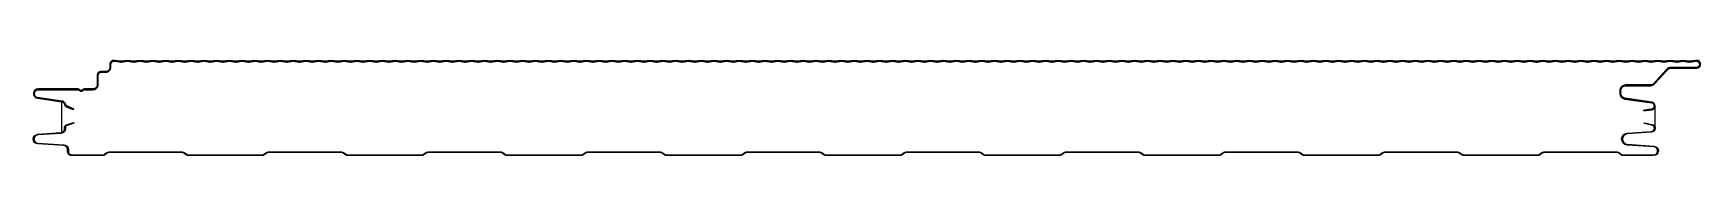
# Model space of a CAD drawing. Header units: millimetres. Extents: x 0 to 1046, y 0 to 60.
import ezdxf

# ---------------------------------------------------------------- set-up
doc = ezdxf.new("R2010")
doc.units = ezdxf.units.MM
doc.layers.add('Aluminium', color=4, linetype='Continuous')
doc.layers.add('Insulation', color=2, linetype='Continuous')

msp = doc.modelspace()

# ---------------------------------------------------------------- linework, layer by layer
at = {"layer": 'Aluminium'}
msp.add_lwpolyline([(51, 60), (50.5, 60, 0.414214), (48, 57.5), (48, 55.5, -0.414214), (45.5, 53), (42.5, 53, 0.414214), (40, 50.5), (40, 44.5, -0.414351), (37.5, 42), (32, 42, 0.215129), (30.9, 41.5), (30.7, 41.4, -0.436654), (29.3, 41.3), (29, 41.6, 0.181492), (28.1, 42), (3, 42, 0.932515), (2.6, 36.1), (17.8, 33.9, -0.292577), (19.5, 32.5, 0.222762), (21.2, 30.6), (25, 29), (25.2, 29.4), (21.4, 31.1, -0.222762), (20, 32.6, 0.292577), (17.9, 34.4), (2.7, 36.5, -0.932515), (3, 41.5), (28.1, 41.5, -0.176762), (28.7, 41.2), (28.9, 41, 0.436654), (31.1, 41), (31.3, 41.2, -0.215129), (32, 41.5), (37.5, 41.5, 0.414351), (40.5, 44.5), (40.5, 50.5, -0.414214), (42.5, 52.5), (45.5, 52.5, 0.414214), (48.5, 55.5), (48.5, 57.5, -0.414214), (50.5, 59.5), (51, 59.5, -0.03872), (51.1, 59.5), (54.8, 58.9, 0.077556), (55.2, 58.9), (58.9, 59.5, -0.077556), (59.1, 59.5), (62.8, 58.9, 0.077556), (63.2, 58.9), (66.9, 59.5, -0.077556), (67.1, 59.5), (70.8, 58.9, 0.077556), (71.2, 58.9), (74.9, 59.5, -0.077556), (75.1, 59.5), (78.8, 58.9, 0.077556), (79.2, 58.9), (82.9, 59.5, -0.077556), (83.1, 59.5), (86.8, 58.9, 0.077556), (87.2, 58.9), (90.9, 59.5, -0.077556), (91.1, 59.5), (94.8, 58.9, 0.077556), (95.2, 58.9), (98.9, 59.5, -0.077556), (99.1, 59.5), (102.8, 58.9, 0.077556), (103.2, 58.9), (106.9, 59.5, -0.077556), (107.1, 59.5), (110.8, 58.9, 0.077556), (111.2, 58.9), (114.9, 59.5, -0.077556), (115.1, 59.5), (118.8, 58.9, 0.077556), (119.2, 58.9), (122.9, 59.5, -0.077556), (123.1, 59.5), (126.8, 58.9, 0.077556), (127.2, 58.9), (130.9, 59.5, -0.077556), (131.1, 59.5), (134.8, 58.9, 0.077556), (135.2, 58.9), (138.9, 59.5, -0.077556), (139.1, 59.5), (142.8, 58.9, 0.077556), (143.2, 58.9), (146.9, 59.5, -0.077556), (147.1, 59.5), (150.8, 58.9, 0.077556), (151.2, 58.9), (154.9, 59.5, -0.077556), (155.1, 59.5), (158.8, 58.9, 0.077556), (159.2, 58.9), (162.9, 59.5, -0.077556), (163.1, 59.5), (166.8, 58.9, 0.077556), (167.2, 58.9), (170.9, 59.5, -0.077556), (171.1, 59.5), (174.8, 58.9, 0.077556), (175.2, 58.9), (178.9, 59.5, -0.077556), (179.1, 59.5), (182.8, 58.9, 0.077556), (183.2, 58.9), (186.9, 59.5, -0.077556), (187.1, 59.5), (190.8, 58.9, 0.077556), (191.2, 58.9), (194.9, 59.5, -0.077556), (195.1, 59.5), (198.8, 58.9, 0.077556), (199.2, 58.9), (202.9, 59.5, -0.077556), (203.1, 59.5), (206.8, 58.9, 0.077556), (207.2, 58.9), (210.9, 59.5, -0.077556), (211.1, 59.5), (214.8, 58.9, 0.077556), (215.2, 58.9), (218.9, 59.5, -0.077556), (219.1, 59.5), (222.8, 58.9, 0.077556), (223.2, 58.9), (226.9, 59.5, -0.077556), (227.1, 59.5), (230.8, 58.9, 0.077556), (231.2, 58.9), (234.9, 59.5, -0.077556), (235.1, 59.5), (238.8, 58.9, 0.077556), (239.2, 58.9), (242.9, 59.5, -0.077556), (243.1, 59.5), (246.8, 58.9, 0.077556), (247.2, 58.9), (250.9, 59.5, -0.077556), (251.1, 59.5), (254.8, 58.9, 0.077556), (255.2, 58.9), (258.9, 59.5, -0.077556), (259.1, 59.5), (262.8, 58.9, 0.077556), (263.2, 58.9), (266.9, 59.5, -0.077556), (267.1, 59.5), (270.8, 58.9, 0.077556), (271.2, 58.9), (274.9, 59.5, -0.077556), (275.1, 59.5), (278.8, 58.9, 0.077556), (279.2, 58.9), (282.9, 59.5, -0.077556), (283.1, 59.5), (286.8, 58.9, 0.077556), (287.2, 58.9), (290.9, 59.5, -0.077556), (291.1, 59.5), (294.8, 58.9, 0.077556), (295.2, 58.9), (298.9, 59.5, -0.077556), (299.1, 59.5), (302.8, 58.9, 0.077556), (303.2, 58.9), (306.9, 59.5, -0.077556), (307.1, 59.5), (310.8, 58.9, 0.077556), (311.2, 58.9), (314.9, 59.5, -0.077556), (315.1, 59.5), (318.8, 58.9, 0.077556), (319.2, 58.9), (322.9, 59.5, -0.077556), (323.1, 59.5), (326.8, 58.9, 0.077556), (327.2, 58.9), (330.9, 59.5, -0.077556), (331.1, 59.5), (334.8, 58.9, 0.077556), (335.2, 58.9), (338.9, 59.5, -0.077556), (339.1, 59.5), (342.8, 58.9, 0.077556), (343.2, 58.9), (346.9, 59.5, -0.077556), (347.1, 59.5), (350.8, 58.9, 0.077556), (351.2, 58.9), (354.9, 59.5, -0.077556), (355.1, 59.5), (358.8, 58.9, 0.077556), (359.2, 58.9), (362.9, 59.5, -0.077556), (363.1, 59.5), (366.8, 58.9, 0.077556), (367.2, 58.9), (370.9, 59.5, -0.077556), (371.1, 59.5), (374.8, 58.9, 0.077556), (375.2, 58.9), (378.9, 59.5, -0.077556), (379.1, 59.5), (382.8, 58.9, 0.077556), (383.2, 58.9), (386.9, 59.5, -0.077556), (387.1, 59.5), (390.8, 58.9, 0.077556), (391.2, 58.9), (394.9, 59.5, -0.077556), (395.1, 59.5), (398.8, 58.9, 0.077556), (399.2, 58.9), (402.9, 59.5, -0.077556), (403.1, 59.5), (406.8, 58.9, 0.077556), (407.2, 58.9), (410.9, 59.5, -0.077556), (411.1, 59.5), (414.8, 58.9, 0.077556), (415.2, 58.9), (418.9, 59.5, -0.077556), (419.1, 59.5), (422.8, 58.9, 0.077556), (423.2, 58.9), (426.9, 59.5, -0.077556), (427.1, 59.5), (430.8, 58.9, 0.077556), (431.2, 58.9), (434.9, 59.5, -0.077556), (435.1, 59.5), (438.8, 58.9, 0.077556), (439.2, 58.9), (442.9, 59.5, -0.077556), (443.1, 59.5), (446.8, 58.9, 0.077556), (447.2, 58.9), (450.9, 59.5, -0.077556), (451.1, 59.5), (454.8, 58.9, 0.077556), (455.2, 58.9), (458.9, 59.5, -0.077556), (459.1, 59.5), (462.8, 58.9, 0.077556), (463.2, 58.9), (466.9, 59.5, -0.077556), (467.1, 59.5), (470.8, 58.9, 0.077556), (471.2, 58.9), (474.9, 59.5, -0.077556), (475.1, 59.5), (478.8, 58.9, 0.077556), (479.2, 58.9), (482.9, 59.5, -0.077556), (483.1, 59.5), (486.8, 58.9, 0.077556), (487.2, 58.9), (490.9, 59.5, -0.077556), (491.1, 59.5), (494.8, 58.9, 0.077556), (495.2, 58.9), (498.9, 59.5, -0.077556), (499.1, 59.5), (502.8, 58.9, 0.077556), (503.2, 58.9), (506.9, 59.5, -0.077556), (507.1, 59.5), (510.8, 58.9, 0.077556), (511.2, 58.9), (514.9, 59.5, -0.077556), (515.1, 59.5), (518.8, 58.9, 0.077556), (519.2, 58.9), (522.9, 59.5, -0.077556), (523.1, 59.5), (526.8, 58.9, 0.077556), (527.2, 58.9), (530.9, 59.5, -0.077556), (531.1, 59.5), (534.8, 58.9, 0.077556), (535.2, 58.9), (538.9, 59.5, -0.077556), (539.1, 59.5), (542.8, 58.9, 0.077556), (543.2, 58.9), (546.9, 59.5, -0.077556), (547.1, 59.5), (550.8, 58.9, 0.077556), (551.2, 58.9), (554.9, 59.5, -0.077556), (555.1, 59.5), (558.8, 58.9, 0.077556), (559.2, 58.9), (562.9, 59.5, -0.077556), (563.1, 59.5), (566.8, 58.9, 0.077556), (567.2, 58.9), (570.9, 59.5, -0.077556), (571.1, 59.5), (574.8, 58.9, 0.077556), (575.2, 58.9), (578.9, 59.5, -0.077556), (579.1, 59.5), (582.8, 58.9, 0.077556), (583.2, 58.9), (586.9, 59.5, -0.077556), (587.1, 59.5), (590.8, 58.9, 0.077556), (591.2, 58.9), (594.9, 59.5, -0.077556), (595.1, 59.5), (598.8, 58.9, 0.077556), (599.2, 58.9), (602.9, 59.5, -0.077556), (603.1, 59.5), (606.8, 58.9, 0.077556), (607.2, 58.9), (610.9, 59.5, -0.077556), (611.1, 59.5), (614.8, 58.9, 0.077556), (615.2, 58.9), (618.9, 59.5, -0.077556), (619.1, 59.5), (622.8, 58.9, 0.077556), (623.2, 58.9), (626.9, 59.5, -0.077556), (627.1, 59.5), (630.8, 58.9, 0.077556), (631.2, 58.9), (634.9, 59.5, -0.077556), (635.1, 59.5), (638.8, 58.9, 0.077556), (639.2, 58.9), (642.9, 59.5, -0.077556), (643.1, 59.5), (646.8, 58.9, 0.077556), (647.2, 58.9), (650.9, 59.5, -0.077556), (651.1, 59.5), (654.8, 58.9, 0.077556), (655.2, 58.9), (658.9, 59.5, -0.077556), (659.1, 59.5), (662.8, 58.9, 0.077556), (663.2, 58.9), (666.9, 59.5, -0.077556), (667.1, 59.5), (670.8, 58.9, 0.077556), (671.2, 58.9), (674.9, 59.5, -0.077556), (675.1, 59.5), (678.8, 58.9, 0.077556), (679.2, 58.9), (682.9, 59.5, -0.077556), (683.1, 59.5), (686.8, 58.9, 0.077556), (687.2, 58.9), (690.9, 59.5, -0.077556), (691.1, 59.5), (694.8, 58.9, 0.077556), (695.2, 58.9), (698.9, 59.5, -0.077556), (699.1, 59.5), (702.8, 58.9, 0.077556), (703.2, 58.9), (706.9, 59.5, -0.077556), (707.1, 59.5), (710.8, 58.9, 0.077556), (711.2, 58.9), (714.9, 59.5, -0.077556), (715.1, 59.5), (718.8, 58.9, 0.077556), (719.2, 58.9), (722.9, 59.5, -0.077556), (723.1, 59.5), (726.8, 58.9, 0.077556), (727.2, 58.9), (730.9, 59.5, -0.077556), (731.1, 59.5), (734.8, 58.9, 0.077556), (735.2, 58.9), (738.9, 59.5, -0.077556), (739.1, 59.5), (742.8, 58.9, 0.077556), (743.2, 58.9), (746.9, 59.5, -0.077556), (747.1, 59.5), (750.8, 58.9, 0.077556), (751.2, 58.9), (754.9, 59.5, -0.077556), (755.1, 59.5), (758.8, 58.9, 0.077556), (759.2, 58.9), (762.9, 59.5, -0.077556), (763.1, 59.5), (766.8, 58.9, 0.077556), (767.2, 58.9), (770.9, 59.5, -0.077556), (771.1, 59.5), (774.8, 58.9, 0.077556), (775.2, 58.9), (778.9, 59.5, -0.077556), (779.1, 59.5), (782.8, 58.9, 0.077556), (783.2, 58.9), (786.9, 59.5, -0.077556), (787.1, 59.5), (790.8, 58.9, 0.077556), (791.2, 58.9), (794.9, 59.5, -0.077556), (795.1, 59.5), (798.8, 58.9, 0.077556), (799.2, 58.9), (802.9, 59.5, -0.077556), (803.1, 59.5), (806.8, 58.9, 0.077556), (807.2, 58.9), (810.9, 59.5, -0.077556), (811.1, 59.5), (814.8, 58.9, 0.077556), (815.2, 58.9), (818.9, 59.5, -0.077556), (819.1, 59.5), (822.8, 58.9, 0.077556), (823.2, 58.9), (826.9, 59.5, -0.077556), (827.1, 59.5), (830.8, 58.9, 0.077556), (831.2, 58.9), (834.9, 59.5, -0.077556), (835.1, 59.5), (838.8, 58.9, 0.077556), (839.2, 58.9), (842.9, 59.5, -0.077556), (843.1, 59.5), (846.8, 58.9, 0.077556), (847.2, 58.9), (850.9, 59.5, -0.077556), (851.1, 59.5), (854.8, 58.9, 0.077556), (855.2, 58.9), (858.9, 59.5, -0.077556), (859.1, 59.5), (862.8, 58.9, 0.077556), (863.2, 58.9), (866.9, 59.5, -0.077556), (867.1, 59.5), (870.8, 58.9, 0.077556), (871.2, 58.9), (874.9, 59.5, -0.077556), (875.1, 59.5), (878.8, 58.9, 0.077556), (879.2, 58.9), (882.9, 59.5, -0.077556), (883.1, 59.5), (886.8, 58.9, 0.077556), (887.2, 58.9), (890.9, 59.5, -0.077556), (891.1, 59.5), (894.8, 58.9, 0.077556), (895.2, 58.9), (898.9, 59.5, -0.077556), (899.1, 59.5), (902.8, 58.9, 0.077556), (903.2, 58.9), (906.9, 59.5, -0.077556), (907.1, 59.5), (910.8, 58.9, 0.077556), (911.2, 58.9), (914.9, 59.5, -0.077556), (915.1, 59.5), (918.8, 58.9, 0.077556), (919.2, 58.9), (922.9, 59.5, -0.077556), (923.1, 59.5), (926.8, 58.9, 0.077556), (927.2, 58.9), (930.9, 59.5, -0.077556), (931.1, 59.5), (934.8, 58.9, 0.077556), (935.2, 58.9), (938.9, 59.5, -0.077556), (939.1, 59.5), (942.8, 58.9, 0.077556), (943.2, 58.9), (946.9, 59.5, -0.077556), (947.1, 59.5), (950.8, 58.9, 0.077556), (951.2, 58.9), (954.9, 59.5, -0.077556), (955.1, 59.5), (958.8, 58.9, 0.077556), (959.2, 58.9), (962.9, 59.5, -0.077556), (963.1, 59.5), (966.8, 58.9, 0.077556), (967.2, 58.9), (970.9, 59.5, -0.077556), (971.1, 59.5), (974.8, 58.9, 0.077556), (975.2, 58.9), (978.9, 59.5, -0.077556), (979.1, 59.5), (982.8, 58.9, 0.077556), (983.2, 58.9), (986.9, 59.5, -0.077556), (987.1, 59.5), (990.8, 58.9, 0.077556), (991.2, 58.9), (994.9, 59.5, -0.077556), (995.1, 59.5), (998.8, 58.9, 0.077556), (999.2, 58.9), (1002.9, 59.5, -0.077556), (1003.1, 59.5), (1006.8, 58.9, 0.077556), (1007.2, 58.9), (1010.9, 59.5, -0.077556), (1011.1, 59.5), (1014.8, 58.9, 0.077556), (1015.2, 58.9), (1018.9, 59.5, -0.077556), (1019.1, 59.5), (1022.8, 58.9, 0.077556), (1023.2, 58.9), (1026.9, 59.5, -0.077556), (1027.1, 59.5), (1030.8, 58.9, 0.077556), (1031.2, 58.9), (1034.9, 59.5, -0.077556), (1035.1, 59.5), (1038.8, 58.9, 0.077556), (1039.2, 58.9), (1042.9, 59.5, -0.03872), (1043, 59.5), (1043.5, 59.5, -1), (1043.5, 55.5), (1027.3, 55.5, 0.211309), (1024.7, 54.4), (1016.5, 45.3, -0.211309), (1014.7, 44.5), (999, 44.5, 0.414214), (995.5, 41), (995.5, 40.9), (995.5, 39.1, 0.373885), (998.5, 35.6), (1015.3, 33.2, -0.877052), (1015.2, 29.3), (1010.3, 28.7), (1010.3, 28.2), (1015.3, 28.8, 0.877052), (1015.3, 33.7), (998.6, 36.1, -0.373885), (996, 39.1), (996, 41, -0.414214), (999, 44), (1014.7, 44, 0.211309), (1016.9, 45), (1025.1, 54, -0.211309), (1027.3, 55), (1043.5, 55, 1), (1043.5, 60), (1043, 60, 0.03872), (1042.8, 60), (1039.1, 59.4, -0.077556), (1038.9, 59.4), (1035.2, 60, 0.077556), (1034.8, 60), (1031.1, 59.4, -0.077556), (1030.9, 59.4), (1027.2, 60, 0.077556), (1026.8, 60), (1023.1, 59.4, -0.077556), (1022.9, 59.4), (1019.2, 60, 0.077556), (1018.8, 60), (1015.1, 59.4, -0.077556), (1014.9, 59.4), (1011.2, 60, 0.077556), (1010.8, 60), (1007.1, 59.4, -0.077556), (1006.9, 59.4), (1003.2, 60, 0.077556), (1002.8, 60), (999.1, 59.4, -0.077556), (998.9, 59.4), (995.2, 60, 0.077556), (994.8, 60), (991.1, 59.4, -0.077556), (990.9, 59.4), (987.2, 60, 0.077556), (986.8, 60), (983.1, 59.4, -0.077556), (982.9, 59.4), (979.2, 60, 0.077556), (978.8, 60), (975.1, 59.4, -0.077556), (974.9, 59.4), (971.2, 60, 0.077556), (970.8, 60), (967.1, 59.4, -0.077556), (966.9, 59.4), (963.2, 60, 0.077556), (962.8, 60), (959.1, 59.4, -0.077556), (958.9, 59.4), (955.2, 60, 0.077556), (954.8, 60), (951.1, 59.4, -0.077556), (950.9, 59.4), (947.2, 60, 0.077556), (946.8, 60), (943.1, 59.4, -0.077556), (942.9, 59.4), (939.2, 60, 0.077556), (938.8, 60), (935.1, 59.4, -0.077556), (934.9, 59.4), (931.2, 60, 0.077556), (930.8, 60), (927.1, 59.4, -0.077556), (926.9, 59.4), (923.2, 60, 0.077556), (922.8, 60), (919.1, 59.4, -0.077556), (918.9, 59.4), (915.2, 60, 0.077556), (914.8, 60), (911.1, 59.4, -0.077556), (910.9, 59.4), (907.2, 60, 0.077556), (906.8, 60), (903.1, 59.4, -0.077556), (902.9, 59.4), (899.2, 60, 0.077556), (898.8, 60), (895.1, 59.4, -0.077556), (894.9, 59.4), (891.2, 60, 0.077556), (890.8, 60), (887.1, 59.4, -0.077556), (886.9, 59.4), (883.2, 60, 0.077556), (882.8, 60), (879.1, 59.4, -0.077556), (878.9, 59.4), (875.2, 60, 0.077556), (874.8, 60), (871.1, 59.4, -0.077556), (870.9, 59.4), (867.2, 60, 0.077556), (866.8, 60), (863.1, 59.4, -0.077556), (862.9, 59.4), (859.2, 60, 0.077556), (858.8, 60), (855.1, 59.4, -0.077556), (854.9, 59.4), (851.2, 60, 0.077556), (850.8, 60), (847.1, 59.4, -0.077556), (846.9, 59.4), (843.2, 60, 0.077556), (842.8, 60), (839.1, 59.4, -0.077556), (838.9, 59.4), (835.2, 60, 0.077556), (834.8, 60), (831.1, 59.4, -0.077556), (830.9, 59.4), (827.2, 60, 0.077556), (826.8, 60), (823.1, 59.4, -0.077556), (822.9, 59.4), (819.2, 60, 0.077556), (818.8, 60), (815.1, 59.4, -0.077556), (814.9, 59.4), (811.2, 60, 0.077556), (810.8, 60), (807.1, 59.4, -0.077556), (806.9, 59.4), (803.2, 60, 0.077556), (802.8, 60), (799.1, 59.4, -0.077556), (798.9, 59.4), (795.2, 60, 0.077556), (794.8, 60), (791.1, 59.4, -0.077556), (790.9, 59.4), (787.2, 60, 0.077556), (786.8, 60), (783.1, 59.4, -0.077556), (782.9, 59.4), (779.2, 60, 0.077556), (778.8, 60), (775.1, 59.4, -0.077556), (774.9, 59.4), (771.2, 60, 0.077556), (770.8, 60), (767.1, 59.4, -0.077556), (766.9, 59.4), (763.2, 60, 0.077556), (762.8, 60), (759.1, 59.4, -0.077556), (758.9, 59.4), (755.2, 60, 0.077556), (754.8, 60), (751.1, 59.4, -0.077556), (750.9, 59.4), (747.2, 60, 0.077556), (746.8, 60), (743.1, 59.4, -0.077556), (742.9, 59.4), (739.2, 60, 0.077556), (738.8, 60), (735.1, 59.4, -0.077556), (734.9, 59.4), (731.2, 60, 0.077556), (730.8, 60), (727.1, 59.4, -0.077556), (726.9, 59.4), (723.2, 60, 0.077556), (722.8, 60), (719.1, 59.4, -0.077556), (718.9, 59.4), (715.2, 60, 0.077556), (714.8, 60), (711.1, 59.4, -0.077556), (710.9, 59.4), (707.2, 60, 0.077556), (706.8, 60), (703.1, 59.4, -0.077556), (702.9, 59.4), (699.2, 60, 0.077556), (698.8, 60), (695.1, 59.4, -0.077556), (694.9, 59.4), (691.2, 60, 0.077556), (690.8, 60), (687.1, 59.4, -0.077556), (686.9, 59.4), (683.2, 60, 0.077556), (682.8, 60), (679.1, 59.4, -0.077556), (678.9, 59.4), (675.2, 60, 0.077556), (674.8, 60), (671.1, 59.4, -0.077556), (670.9, 59.4), (667.2, 60, 0.077556), (666.8, 60), (663.1, 59.4, -0.077556), (662.9, 59.4), (659.2, 60, 0.077556), (658.8, 60), (655.1, 59.4, -0.077556), (654.9, 59.4), (651.2, 60, 0.077556), (650.8, 60), (647.1, 59.4, -0.077556), (646.9, 59.4), (643.2, 60, 0.077556), (642.8, 60), (639.1, 59.4, -0.077556), (638.9, 59.4), (635.2, 60, 0.077556), (634.8, 60), (631.1, 59.4, -0.077556), (630.9, 59.4), (627.2, 60, 0.077556), (626.8, 60), (623.1, 59.4, -0.077556), (622.9, 59.4), (619.2, 60, 0.077556), (618.8, 60), (615.1, 59.4, -0.077556), (614.9, 59.4), (611.2, 60, 0.077556), (610.8, 60), (607.1, 59.4, -0.077556), (606.9, 59.4), (603.2, 60, 0.077556), (602.8, 60), (599.1, 59.4, -0.077556), (598.9, 59.4), (595.2, 60, 0.077556), (594.8, 60), (591.1, 59.4, -0.077556), (590.9, 59.4), (587.2, 60, 0.077556), (586.8, 60), (583.1, 59.4, -0.077556), (582.9, 59.4), (579.2, 60, 0.077556), (578.8, 60), (575.1, 59.4, -0.077556), (574.9, 59.4), (571.2, 60, 0.077556), (570.8, 60), (567.1, 59.4, -0.077556), (566.9, 59.4), (563.2, 60, 0.077556), (562.8, 60), (559.1, 59.4, -0.077556), (558.9, 59.4), (555.2, 60, 0.077556), (554.8, 60), (551.1, 59.4, -0.077556), (550.9, 59.4), (547.2, 60, 0.077556), (546.8, 60), (543.1, 59.4, -0.077556), (542.9, 59.4), (539.2, 60, 0.077556), (538.8, 60), (535.1, 59.4, -0.077556), (534.9, 59.4), (531.2, 60, 0.077556), (530.8, 60), (527.1, 59.4, -0.077556), (526.9, 59.4), (523.2, 60, 0.077556), (522.8, 60), (519.1, 59.4, -0.077556), (518.9, 59.4), (515.2, 60, 0.077556), (514.8, 60), (511.1, 59.4, -0.077556), (510.9, 59.4), (507.2, 60, 0.077556), (506.8, 60), (503.1, 59.4, -0.077556), (502.9, 59.4), (499.2, 60, 0.077556), (498.8, 60), (495.1, 59.4, -0.077556), (494.9, 59.4), (491.2, 60, 0.077556), (490.8, 60), (487.1, 59.4, -0.077556), (486.9, 59.4), (483.2, 60, 0.077556), (482.8, 60), (479.1, 59.4, -0.077556), (478.9, 59.4), (475.2, 60, 0.077556), (474.8, 60), (471.1, 59.4, -0.077556), (470.9, 59.4), (467.2, 60, 0.077556), (466.8, 60), (463.1, 59.4, -0.077556), (462.9, 59.4), (459.2, 60, 0.077556), (458.8, 60), (455.1, 59.4, -0.077556), (454.9, 59.4), (451.2, 60, 0.077556), (450.8, 60), (447.1, 59.4, -0.077556), (446.9, 59.4), (443.2, 60, 0.077556), (442.8, 60), (439.1, 59.4, -0.077556), (438.9, 59.4), (435.2, 60, 0.077556), (434.8, 60), (431.1, 59.4, -0.077556), (430.9, 59.4), (427.2, 60, 0.077556), (426.8, 60), (423.1, 59.4, -0.077556), (422.9, 59.4), (419.2, 60, 0.077556), (418.8, 60), (415.1, 59.4, -0.077556), (414.9, 59.4), (411.2, 60, 0.077556), (410.8, 60), (407.1, 59.4, -0.077556), (406.9, 59.4), (403.2, 60, 0.077556), (402.8, 60), (399.1, 59.4, -0.077556), (398.9, 59.4), (395.2, 60, 0.077556), (394.8, 60), (391.1, 59.4, -0.077556), (390.9, 59.4), (387.2, 60, 0.077556), (386.8, 60), (383.1, 59.4, -0.077556), (382.9, 59.4), (379.2, 60, 0.077556), (378.8, 60), (375.1, 59.4, -0.077556), (374.9, 59.4), (371.2, 60, 0.077556), (370.8, 60), (367.1, 59.4, -0.077556), (366.9, 59.4), (363.2, 60, 0.077556), (362.8, 60), (359.1, 59.4, -0.077556), (358.9, 59.4), (355.2, 60, 0.077556), (354.8, 60), (351.1, 59.4, -0.077556), (350.9, 59.4), (347.2, 60, 0.077556), (346.8, 60), (343.1, 59.4, -0.077556), (342.9, 59.4), (339.2, 60, 0.077556), (338.8, 60), (335.1, 59.4, -0.077556), (334.9, 59.4), (331.2, 60, 0.077556), (330.8, 60), (327.1, 59.4, -0.077556), (326.9, 59.4), (323.2, 60, 0.077556), (322.8, 60), (319.1, 59.4, -0.077556), (318.9, 59.4), (315.2, 60, 0.077556), (314.8, 60), (311.1, 59.4, -0.077556), (310.9, 59.4), (307.2, 60, 0.077556), (306.8, 60), (303.1, 59.4, -0.077556), (302.9, 59.4), (299.2, 60, 0.077556), (298.8, 60), (295.1, 59.4, -0.077556), (294.9, 59.4), (291.2, 60, 0.077556), (290.8, 60), (287.1, 59.4, -0.077556), (286.9, 59.4), (283.2, 60, 0.077556), (282.8, 60), (279.1, 59.4, -0.077556), (278.9, 59.4), (275.2, 60, 0.077556), (274.8, 60), (271.1, 59.4, -0.077556), (270.9, 59.4), (267.2, 60, 0.077556), (266.8, 60), (263.1, 59.4, -0.077556), (262.9, 59.4), (259.2, 60, 0.077556), (258.8, 60), (255.1, 59.4, -0.077556), (254.9, 59.4), (251.2, 60, 0.077556), (250.8, 60), (247.1, 59.4, -0.077556), (246.9, 59.4), (243.2, 60, 0.077556), (242.8, 60), (239.1, 59.4, -0.077556), (238.9, 59.4), (235.2, 60, 0.077556), (234.8, 60), (231.1, 59.4, -0.077556), (230.9, 59.4), (227.2, 60, 0.077556), (226.8, 60), (223.1, 59.4, -0.077556), (222.9, 59.4), (219.2, 60, 0.077556), (218.8, 60), (215.1, 59.4, -0.077556), (214.9, 59.4), (211.2, 60, 0.077556), (210.8, 60), (207.1, 59.4, -0.077556), (206.9, 59.4), (203.2, 60, 0.077556), (202.8, 60), (199.1, 59.4, -0.077556), (198.9, 59.4), (195.2, 60, 0.077556), (194.8, 60), (191.1, 59.4, -0.077556), (190.9, 59.4), (187.2, 60, 0.077556), (186.8, 60), (183.1, 59.4, -0.077556), (182.9, 59.4), (179.2, 60, 0.077556), (178.8, 60), (175.1, 59.4, -0.077556), (174.9, 59.4), (171.2, 60, 0.077556), (170.8, 60), (167.1, 59.4, -0.077556), (166.9, 59.4), (163.2, 60, 0.077556), (162.8, 60), (159.1, 59.4, -0.077556), (158.9, 59.4), (155.2, 60, 0.077556), (154.8, 60), (151.1, 59.4, -0.077556), (150.9, 59.4), (147.2, 60, 0.077556), (146.8, 60), (143.1, 59.4, -0.077556), (142.9, 59.4), (139.2, 60, 0.077556), (138.8, 60), (135.1, 59.4, -0.077556), (134.9, 59.4), (131.2, 60, 0.077556), (130.8, 60), (127.1, 59.4, -0.077556), (126.9, 59.4), (123.2, 60, 0.077556), (122.8, 60), (119.1, 59.4, -0.077556), (118.9, 59.4), (115.2, 60, 0.077556), (114.8, 60), (111.1, 59.4, -0.077556), (110.9, 59.4), (107.2, 60, 0.077556), (106.8, 60), (103.1, 59.4, -0.077556), (102.9, 59.4), (99.2, 60, 0.077556), (98.8, 60), (95.1, 59.4, -0.077556), (94.9, 59.4), (91.2, 60, 0.077556), (90.8, 60), (87.1, 59.4, -0.077556), (86.9, 59.4), (83.2, 60, 0.077556), (82.8, 60), (79.1, 59.4, -0.077556), (78.9, 59.4), (75.2, 60, 0.077556), (74.8, 60), (71.1, 59.4, -0.077556), (70.9, 59.4), (67.2, 60, 0.077556), (66.8, 60), (63.1, 59.4, -0.077556), (62.9, 59.4), (59.2, 60, 0.077556), (58.8, 60), (55.1, 59.4, -0.077556), (54.9, 59.4), (51.2, 60, 0.03872), (51, 60)], format="xyb", dxfattribs=at)
msp.add_lwpolyline([(1015.1, 15.3, 0.877553), (1015.4, 19.2), (1010.5, 20.2), (1010.6, 20.7), (1015.5, 19.7, -0.877553), (1015.2, 14.8), (1000, 13.7, 0.93308), (1000, 7.2), (1016.9, 6, -0.931475), (1016.5, 0), (997.4, 0, -0.153915), (996.3, 0.3), (994.6, 1.5, 0.153915), (993.5, 1.9), (970.6, 1.8), (947.7, 1.9, 0.153915), (946.6, 1.5), (944.9, 0.3, -0.153915), (943.8, 0), (920.6, 0), (897.4, 0, -0.153915), (896.3, 0.3), (894.6, 1.5, 0.153915), (893.4, 1.9), (870.6, 1.8), (847.7, 1.9, 0.153915), (846.6, 1.5), (844.9, 0.3, -0.153915), (843.7, 0), (820.6, 0), (797.4, 0, -0.153915), (796.2, 0.3), (794.6, 1.5, 0.153915), (793.4, 1.9), (770.5, 1.8), (747.7, 1.9, 0.153915), (746.5, 1.5), (744.9, 0.3, -0.153915), (743.7, 0), (720.5, 0), (697.4, 0, -0.153915), (696.2, 0.3), (694.5, 1.5, 0.153915), (693.4, 1.9), (670.5, 1.8), (647.7, 1.9, 0.153915), (646.5, 1.5), (644.8, 0.3, -0.153915), (643.7, 0), (620.5, 0), (597.3, 0, -0.153915), (596.2, 0.3), (594.5, 1.5, 0.153915), (593.4, 1.9), (570.5, 1.8), (547.6, 1.9, 0.153915), (546.5, 1.5), (544.8, 0.3, -0.153915), (543.7, 0), (520.5, 0), (497.3, 0, -0.153915), (496.2, 0.3), (494.5, 1.5, 0.153915), (493.3, 1.9), (470.5, 1.8), (447.6, 1.9, 0.153915), (446.5, 1.5), (444.8, 0.3, -0.153915), (443.6, 0), (420.5, 0), (397.3, 0, -0.153915), (396.1, 0.3), (394.5, 1.5, 0.153915), (393.3, 1.9), (370.5, 1.8), (347.6, 1.9, 0.153915), (346.4, 1.5), (344.8, 0.3, -0.153915), (343.6, 0), (320.4, 0), (297.3, 0, -0.153915), (296.1, 0.3), (294.4, 1.5, 0.153915), (293.3, 1.9), (247.6, 1.9, 0.153915), (246.4, 1.5), (244.7, 0.3, -0.153915), (243.6, 0), (220.4, 0), (197.2, 0, -0.153915), (196.1, 0.4), (194.4, 1.5, 0.153915), (193.3, 1.9), (147.6, 1.9, 0.153915), (146.4, 1.5), (144.7, 0.4, -0.153915), (143.6, 0), (120.4, 0), (97.2, 0, -0.153915), (96.1, 0.4), (94.4, 1.5, 0.153915), (93.2, 1.9), (47.5, 1.9, 0.153915), (46.4, 1.5), (44.7, 0.4, -0.153915), (43.6, 0), (24, 0, -0.414214), (21.5, 2.5), (21.5, 3.8, 0.394299), (19.2, 6.3), (2.8, 7.4, -0.933711), (2.8, 13.5), (17.3, 14.5, 0.414568), (19.6, 17.1), (19.6, 17.6, -0.364025), (20.6, 19.3), (25.3, 20.9), (25.5, 20.4), (20.7, 18.8, 0.366952), (20.1, 17.7), (20.1, 17.2, -0.414568), (17.3, 14), (2.8, 13, 0.933711), (2.8, 7.9), (19.2, 6.8, -0.394299), (22, 3.8), (22, 2.5, 0.414214), (24, 0.5), (43.4, 0.5, 0.153915), (44.6, 0.9), (46.2, 2, -0.153915), (47.4, 2.4), (93.4, 2.4, -0.153915), (94.6, 2), (96.2, 0.9, 0.153915), (97.4, 0.5), (120.4, 0.5), (143.4, 0.5, 0.153915), (144.6, 0.9), (146.2, 2, -0.153915), (147.4, 2.4), (193.4, 2.4, -0.153915), (194.6, 2), (196.3, 0.9, 0.153915), (197.4, 0.5), (243.8, 0.5, 0.106486), (244.6, 0.8), (246.3, 2, -0.153915), (247.4, 2.4), (270.4, 2.3), (293.4, 2.4, -0.153915), (294.6, 2), (296.3, 0.8, 0.153915), (297.4, 0.5), (320.4, 0.5), (343.5, 0.5, 0.153915), (344.6, 0.8), (346.3, 2, -0.153915), (347.4, 2.4), (370.5, 2.3), (393.5, 2.4, -0.153915), (394.6, 2), (396.3, 0.8, 0.153915), (397.4, 0.5), (420.5, 0.5), (443.5, 0.5, 0.153915), (444.6, 0.8), (446.3, 2, -0.153915), (447.5, 2.4), (470.5, 2.3), (493.5, 2.4, -0.153915), (494.6, 2), (496.3, 0.8, 0.153915), (497.5, 0.5), (520.5, 0.5), (543.5, 0.5, 0.153915), (544.7, 0.8), (546.3, 2, -0.153915), (547.5, 2.4), (570.5, 2.3), (593.5, 2.4, -0.153915), (594.7, 2), (596.3, 0.8, 0.153915), (597.5, 0.5), (620.5, 0.5), (643.5, 0.5, 0.153915), (644.7, 0.8), (646.4, 2, -0.153915), (647.5, 2.4), (670.5, 2.3), (693.5, 2.4, -0.153915), (694.7, 2), (696.4, 0.8, 0.153915), (697.5, 0.5), (720.5, 0.5), (743.6, 0.5, 0.153915), (744.7, 0.8), (746.4, 2, -0.153915), (747.5, 2.4), (770.5, 2.3), (793.6, 2.4, -0.153915), (794.7, 2), (796.4, 0.8, 0.153915), (797.5, 0.5), (820.6, 0.5), (843.6, 0.5, 0.153915), (844.7, 0.8), (846.4, 2, -0.153915), (847.6, 2.4), (870.6, 2.3), (893.6, 2.4, -0.153915), (894.7, 2), (896.4, 0.8, 0.153915), (897.6, 0.5), (920.6, 0.5), (943.6, 0.5, 0.153915), (944.7, 0.8), (946.4, 2, -0.153915), (947.6, 2.4), (970.6, 2.3), (993.6, 2.4, -0.153915), (994.8, 2), (996.4, 0.8, 0.153915), (997.6, 0.5), (1016.5, 0.5, 0.928156), (1016.9, 5.5), (999.9, 6.7, -0.933045), (999.9, 14.2)], format="xyb", close=True, dxfattribs=at)
at = {"layer": 'Insulation'}
msp.add_lwpolyline([(1016.9, 5.5), (999.9, 6.7, -0.933045), (999.9, 14.2), (1015.1, 15.3, 0.877553), (1015.4, 19.2), (1010.5, 20.2), (1010.6, 20.7), (1015.5, 19.7, -0.341993), (1017.5, 17.4), (1017.5, 31.2, -0.376398), (1015.3, 28.8), (1010.3, 28.2), (1010.3, 28.7), (1015.2, 29.3, 0.877052), (1015.3, 33.2), (998.5, 35.6, -0.373885), (995.5, 39.1), (995.5, 40.9), (995.5, 41, -0.414214), (999, 44.5), (1014.7, 44.5, 0.211309), (1016.5, 45.3), (1024.7, 54.4, -0.211309), (1027.3, 55.5), (1043.5, 55.5, 1), (1043.5, 59.5), (1043, 59.5, 0.03872), (1042.9, 59.5), (1039.2, 58.9, -0.077556), (1038.8, 58.9), (1035.1, 59.5, 0.077556), (1034.9, 59.5), (1031.2, 58.9, -0.077556), (1030.8, 58.9), (1027.1, 59.5, 0.077556), (1026.9, 59.5), (1023.2, 58.9, -0.077556), (1022.8, 58.9), (1019.1, 59.5, 0.077556), (1018.9, 59.5), (1015.2, 58.9, -0.077556), (1014.8, 58.9), (1011.1, 59.5, 0.077556), (1010.9, 59.5), (1007.2, 58.9, -0.077556), (1006.8, 58.9), (1003.1, 59.5, 0.077556), (1002.9, 59.5), (999.2, 58.9, -0.077556), (998.8, 58.9), (995.1, 59.5, 0.077556), (994.9, 59.5), (991.2, 58.9, -0.077556), (990.8, 58.9), (987.1, 59.5, 0.077556), (986.9, 59.5), (983.2, 58.9, -0.077556), (982.8, 58.9), (979.1, 59.5, 0.077556), (978.9, 59.5), (975.2, 58.9, -0.077556), (974.8, 58.9), (971.1, 59.5, 0.077556), (970.9, 59.5), (967.2, 58.9, -0.077556), (966.8, 58.9), (963.1, 59.5, 0.077556), (962.9, 59.5), (959.2, 58.9, -0.077556), (958.8, 58.9), (955.1, 59.5, 0.077556), (954.9, 59.5), (951.2, 58.9, -0.077556), (950.8, 58.9), (947.1, 59.5, 0.077556), (946.9, 59.5), (943.2, 58.9, -0.077556), (942.8, 58.9), (939.1, 59.5, 0.077556), (938.9, 59.5), (935.2, 58.9, -0.077556), (934.8, 58.9), (931.1, 59.5, 0.077556), (930.9, 59.5), (927.2, 58.9, -0.077556), (926.8, 58.9), (923.1, 59.5, 0.077556), (922.9, 59.5), (919.2, 58.9, -0.077556), (918.8, 58.9), (915.1, 59.5, 0.077556), (914.9, 59.5), (911.2, 58.9, -0.077556), (910.8, 58.9), (907.1, 59.5, 0.077556), (906.9, 59.5), (903.2, 58.9, -0.077556), (902.8, 58.9), (899.1, 59.5, 0.077556), (898.9, 59.5), (895.2, 58.9, -0.077556), (894.8, 58.9), (891.1, 59.5, 0.077556), (890.9, 59.5), (887.2, 58.9, -0.077556), (886.8, 58.9), (883.1, 59.5, 0.077556), (882.9, 59.5), (879.2, 58.9, -0.077556), (878.8, 58.9), (875.1, 59.5, 0.077556), (874.9, 59.5), (871.2, 58.9, -0.077556), (870.8, 58.9), (867.1, 59.5, 0.077556), (866.9, 59.5), (863.2, 58.9, -0.077556), (862.8, 58.9), (859.1, 59.5, 0.077556), (858.9, 59.5), (855.2, 58.9, -0.077556), (854.8, 58.9), (851.1, 59.5, 0.077556), (850.9, 59.5), (847.2, 58.9, -0.077556), (846.8, 58.9), (843.1, 59.5, 0.077556), (842.9, 59.5), (839.2, 58.9, -0.077556), (838.8, 58.9), (835.1, 59.5, 0.077556), (834.9, 59.5), (831.2, 58.9, -0.077556), (830.8, 58.9), (827.1, 59.5, 0.077556), (826.9, 59.5), (823.2, 58.9, -0.077556), (822.8, 58.9), (819.1, 59.5, 0.077556), (818.9, 59.5), (815.2, 58.9, -0.077556), (814.8, 58.9), (811.1, 59.5, 0.077556), (810.9, 59.5), (807.2, 58.9, -0.077556), (806.8, 58.9), (803.1, 59.5, 0.077556), (802.9, 59.5), (799.2, 58.9, -0.077556), (798.8, 58.9), (795.1, 59.5, 0.077556), (794.9, 59.5), (791.2, 58.9, -0.077556), (790.8, 58.9), (787.1, 59.5, 0.077556), (786.9, 59.5), (783.2, 58.9, -0.077556), (782.8, 58.9), (779.1, 59.5, 0.077556), (778.9, 59.5), (775.2, 58.9, -0.077556), (774.8, 58.9), (771.1, 59.5, 0.077556), (770.9, 59.5), (767.2, 58.9, -0.077556), (766.8, 58.9), (763.1, 59.5, 0.077556), (762.9, 59.5), (759.2, 58.9, -0.077556), (758.8, 58.9), (755.1, 59.5, 0.077556), (754.9, 59.5), (751.2, 58.9, -0.077556), (750.8, 58.9), (747.1, 59.5, 0.077556), (746.9, 59.5), (743.2, 58.9, -0.077556), (742.8, 58.9), (739.1, 59.5, 0.077556), (738.9, 59.5), (735.2, 58.9, -0.077556), (734.8, 58.9), (731.1, 59.5, 0.077556), (730.9, 59.5), (727.2, 58.9, -0.077556), (726.8, 58.9), (723.1, 59.5, 0.077556), (722.9, 59.5), (719.2, 58.9, -0.077556), (718.8, 58.9), (715.1, 59.5, 0.077556), (714.9, 59.5), (711.2, 58.9, -0.077556), (710.8, 58.9), (707.1, 59.5, 0.077556), (706.9, 59.5), (703.2, 58.9, -0.077556), (702.8, 58.9), (699.1, 59.5, 0.077556), (698.9, 59.5), (695.2, 58.9, -0.077556), (694.8, 58.9), (691.1, 59.5, 0.077556), (690.9, 59.5), (687.2, 58.9, -0.077556), (686.8, 58.9), (683.1, 59.5, 0.077556), (682.9, 59.5), (679.2, 58.9, -0.077556), (678.8, 58.9), (675.1, 59.5, 0.077556), (674.9, 59.5), (671.2, 58.9, -0.077556), (670.8, 58.9), (667.1, 59.5, 0.077556), (666.9, 59.5), (663.2, 58.9, -0.077556), (662.8, 58.9), (659.1, 59.5, 0.077556), (658.9, 59.5), (655.2, 58.9, -0.077556), (654.8, 58.9), (651.1, 59.5, 0.077556), (650.9, 59.5), (647.2, 58.9, -0.077556), (646.8, 58.9), (643.1, 59.5, 0.077556), (642.9, 59.5), (639.2, 58.9, -0.077556), (638.8, 58.9), (635.1, 59.5, 0.077556), (634.9, 59.5), (631.2, 58.9, -0.077556), (630.8, 58.9), (627.1, 59.5, 0.077556), (626.9, 59.5), (623.2, 58.9, -0.077556), (622.8, 58.9), (619.1, 59.5, 0.077556), (618.9, 59.5), (615.2, 58.9, -0.077556), (614.8, 58.9), (611.1, 59.5, 0.077556), (610.9, 59.5), (607.2, 58.9, -0.077556), (606.8, 58.9), (603.1, 59.5, 0.077556), (602.9, 59.5), (599.2, 58.9, -0.077556), (598.8, 58.9), (595.1, 59.5, 0.077556), (594.9, 59.5), (591.2, 58.9, -0.077556), (590.8, 58.9), (587.1, 59.5, 0.077556), (586.9, 59.5), (583.2, 58.9, -0.077556), (582.8, 58.9), (579.1, 59.5, 0.077556), (578.9, 59.5), (575.2, 58.9, -0.077556), (574.8, 58.9), (571.1, 59.5, 0.077556), (570.9, 59.5), (567.2, 58.9, -0.077556), (566.8, 58.9), (563.1, 59.5, 0.077556), (562.9, 59.5), (559.2, 58.9, -0.077556), (558.8, 58.9), (555.1, 59.5, 0.077556), (554.9, 59.5), (551.2, 58.9, -0.077556), (550.8, 58.9), (547.1, 59.5, 0.077556), (546.9, 59.5), (543.2, 58.9, -0.077556), (542.8, 58.9), (539.1, 59.5, 0.077556), (538.9, 59.5), (535.2, 58.9, -0.077556), (534.8, 58.9), (531.1, 59.5, 0.077556), (530.9, 59.5), (527.2, 58.9, -0.077556), (526.8, 58.9), (523.1, 59.5, 0.077556), (522.9, 59.5), (519.2, 58.9, -0.077556), (518.8, 58.9), (515.1, 59.5, 0.077556), (514.9, 59.5), (511.2, 58.9, -0.077556), (510.8, 58.9), (507.1, 59.5, 0.077556), (506.9, 59.5), (503.2, 58.9, -0.077556), (502.8, 58.9), (499.1, 59.5, 0.077556), (498.9, 59.5), (495.2, 58.9, -0.077556), (494.8, 58.9), (491.1, 59.5, 0.077556), (490.9, 59.5), (487.2, 58.9, -0.077556), (486.8, 58.9), (483.1, 59.5, 0.077556), (482.9, 59.5), (479.2, 58.9, -0.077556), (478.8, 58.9), (475.1, 59.5, 0.077556), (474.9, 59.5), (471.2, 58.9, -0.077556), (470.8, 58.9), (467.1, 59.5, 0.077556), (466.9, 59.5), (463.2, 58.9, -0.077556), (462.8, 58.9), (459.1, 59.5, 0.077556), (458.9, 59.5), (455.2, 58.9, -0.077556), (454.8, 58.9), (451.1, 59.5, 0.077556), (450.9, 59.5), (447.2, 58.9, -0.077556), (446.8, 58.9), (443.1, 59.5, 0.077556), (442.9, 59.5), (439.2, 58.9, -0.077556), (438.8, 58.9), (435.1, 59.5, 0.077556), (434.9, 59.5), (431.2, 58.9, -0.077556), (430.8, 58.9), (427.1, 59.5, 0.077556), (426.9, 59.5), (423.2, 58.9, -0.077556), (422.8, 58.9), (419.1, 59.5, 0.077556), (418.9, 59.5), (415.2, 58.9, -0.077556), (414.8, 58.9), (411.1, 59.5, 0.077556), (410.9, 59.5), (407.2, 58.9, -0.077556), (406.8, 58.9), (403.1, 59.5, 0.077556), (402.9, 59.5), (399.2, 58.9, -0.077556), (398.8, 58.9), (395.1, 59.5, 0.077556), (394.9, 59.5), (391.2, 58.9, -0.077556), (390.8, 58.9), (387.1, 59.5, 0.077556), (386.9, 59.5), (383.2, 58.9, -0.077556), (382.8, 58.9), (379.1, 59.5, 0.077556), (378.9, 59.5), (375.2, 58.9, -0.077556), (374.8, 58.9), (371.1, 59.5, 0.077556), (370.9, 59.5), (367.2, 58.9, -0.077556), (366.8, 58.9), (363.1, 59.5, 0.077556), (362.9, 59.5), (359.2, 58.9, -0.077556), (358.8, 58.9), (355.1, 59.5, 0.077556), (354.9, 59.5), (351.2, 58.9, -0.077556), (350.8, 58.9), (347.1, 59.5, 0.077556), (346.9, 59.5), (343.2, 58.9, -0.077556), (342.8, 58.9), (339.1, 59.5, 0.077556), (338.9, 59.5), (335.2, 58.9, -0.077556), (334.8, 58.9), (331.1, 59.5, 0.077556), (330.9, 59.5), (327.2, 58.9, -0.077556), (326.8, 58.9), (323.1, 59.5, 0.077556), (322.9, 59.5), (319.2, 58.9, -0.077556), (318.8, 58.9), (315.1, 59.5, 0.077556), (314.9, 59.5), (311.2, 58.9, -0.077556), (310.8, 58.9), (307.1, 59.5, 0.077556), (306.9, 59.5), (303.2, 58.9, -0.077556), (302.8, 58.9), (299.1, 59.5, 0.077556), (298.9, 59.5), (295.2, 58.9, -0.077556), (294.8, 58.9), (291.1, 59.5, 0.077556), (290.9, 59.5), (287.2, 58.9, -0.077556), (286.8, 58.9), (283.1, 59.5, 0.077556), (282.9, 59.5), (279.2, 58.9, -0.077556), (278.8, 58.9), (275.1, 59.5, 0.077556), (274.9, 59.5), (271.2, 58.9, -0.077556), (270.8, 58.9), (267.1, 59.5, 0.077556), (266.9, 59.5), (263.2, 58.9, -0.077556), (262.8, 58.9), (259.1, 59.5, 0.077556), (258.9, 59.5), (255.2, 58.9, -0.077556), (254.8, 58.9), (251.1, 59.5, 0.077556), (250.9, 59.5), (247.2, 58.9, -0.077556), (246.8, 58.9), (243.1, 59.5, 0.077556), (242.9, 59.5), (239.2, 58.9, -0.077556), (238.8, 58.9), (235.1, 59.5, 0.077556), (234.9, 59.5), (231.2, 58.9, -0.077556), (230.8, 58.9), (227.1, 59.5, 0.077556), (226.9, 59.5), (223.2, 58.9, -0.077556), (222.8, 58.9), (219.1, 59.5, 0.077556), (218.9, 59.5), (215.2, 58.9, -0.077556), (214.8, 58.9), (211.1, 59.5, 0.077556), (210.9, 59.5), (207.2, 58.9, -0.077556), (206.8, 58.9), (203.1, 59.5, 0.077556), (202.9, 59.5), (199.2, 58.9, -0.077556), (198.8, 58.9), (195.1, 59.5, 0.077556), (194.9, 59.5), (191.2, 58.9, -0.077556), (190.8, 58.9), (187.1, 59.5, 0.077556), (186.9, 59.5), (183.2, 58.9, -0.077556), (182.8, 58.9), (179.1, 59.5, 0.077556), (178.9, 59.5), (175.2, 58.9, -0.077556), (174.8, 58.9), (171.1, 59.5, 0.077556), (170.9, 59.5), (167.2, 58.9, -0.077556), (166.8, 58.9), (163.1, 59.5, 0.077556), (162.9, 59.5), (159.2, 58.9, -0.077556), (158.8, 58.9), (155.1, 59.5, 0.077556), (154.9, 59.5), (151.2, 58.9, -0.077556), (150.8, 58.9), (147.1, 59.5, 0.077556), (146.9, 59.5), (143.2, 58.9, -0.077556), (142.8, 58.9), (139.1, 59.5, 0.077556), (138.9, 59.5), (135.2, 58.9, -0.077556), (134.8, 58.9), (131.1, 59.5, 0.077556), (130.9, 59.5), (127.2, 58.9, -0.077556), (126.8, 58.9), (123.1, 59.5, 0.077556), (122.9, 59.5), (119.2, 58.9, -0.077556), (118.8, 58.9), (115.1, 59.5, 0.077556), (114.9, 59.5), (111.2, 58.9, -0.077556), (110.8, 58.9), (107.1, 59.5, 0.077556), (106.9, 59.5), (103.2, 58.9, -0.077556), (102.8, 58.9), (99.1, 59.5, 0.077556), (98.9, 59.5), (95.2, 58.9, -0.077556), (94.8, 58.9), (91.1, 59.5, 0.077556), (90.9, 59.5), (87.2, 58.9, -0.077556), (86.8, 58.9), (83.1, 59.5, 0.077556), (82.9, 59.5), (79.2, 58.9, -0.077556), (78.8, 58.9), (75.1, 59.5, 0.077556), (74.9, 59.5), (71.2, 58.9, -0.077556), (70.8, 58.9), (67.1, 59.5, 0.077556), (66.9, 59.5), (63.2, 58.9, -0.077556), (62.8, 58.9), (59.1, 59.5, 0.077556), (58.9, 59.5), (55.2, 58.9, -0.077556), (54.8, 58.9), (51.1, 59.5, 0.03872), (51, 59.5), (50.5, 59.5, 0.414214), (48.5, 57.5), (48.5, 55.5, -0.414214), (45.5, 52.5), (42.5, 52.5, 0.414214), (40.5, 50.5), (40.5, 44.5, -0.414351), (37.5, 41.5), (32, 41.5, 0.215129), (31.3, 41.2), (31.1, 41, -0.436654), (28.9, 41), (28.7, 41.2, 0.176762), (28.1, 41.5), (3, 41.5, 0.932515), (2.7, 36.5), (17.9, 34.4, -0.292577), (20, 32.6, 0.222762), (21.4, 31.1), (25.2, 29.4), (25, 29), (21.2, 30.6, -0.222762), (19.5, 32.5, 0.192279), (18.6, 33.7), (17.6, 33.7), (17.6, 15.3), (19, 15.3, 0.19907), (19.6, 17.1), (19.6, 17.6, -0.364025), (20.6, 19.3), (25.3, 20.9), (25.5, 20.4), (20.7, 18.8, 0.366952), (20.1, 17.7), (20.1, 17.2, -0.414568), (17.3, 14), (2.8, 13, 0.933711), (2.8, 7.9), (19.2, 6.8, -0.394299), (22, 3.8), (22, 2.5, 0.414214), (24, 0.5), (43.4, 0.5, 0.153915), (44.6, 0.9), (46.2, 2, -0.153915), (47.4, 2.4), (93.4, 2.4, -0.153915), (94.6, 2), (96.2, 0.9, 0.153915), (97.4, 0.5), (120.4, 0.5), (143.4, 0.5, 0.153915), (144.6, 0.9), (146.2, 2, -0.153915), (147.4, 2.4), (193.4, 2.4, -0.153915), (194.6, 2), (196.3, 0.9, 0.153915), (197.4, 0.5), (243.8, 0.5, 0.106486), (244.6, 0.8), (246.3, 2, -0.153915), (247.4, 2.4), (270.4, 2.3), (293.4, 2.4, -0.153915), (294.6, 2), (296.3, 0.8, 0.153915), (297.4, 0.5), (320.4, 0.5), (343.5, 0.5, 0.153915), (344.6, 0.8), (346.3, 2, -0.153915), (347.4, 2.4), (370.5, 2.3), (393.5, 2.4, -0.153915), (394.6, 2), (396.3, 0.8, 0.153915), (397.4, 0.5), (420.5, 0.5), (443.5, 0.5, 0.153915), (444.6, 0.8), (446.3, 2, -0.153915), (447.5, 2.4), (470.5, 2.3), (493.5, 2.4, -0.153915), (494.6, 2), (496.3, 0.8, 0.153915), (497.5, 0.5), (520.5, 0.5), (543.5, 0.5, 0.153915), (544.7, 0.8), (546.3, 2, -0.153915), (547.5, 2.4), (570.5, 2.3), (593.5, 2.4, -0.153915), (594.7, 2), (596.3, 0.8, 0.153915), (597.5, 0.5), (620.5, 0.5), (643.5, 0.5, 0.153915), (644.7, 0.8), (646.4, 2, -0.153915), (647.5, 2.4), (670.5, 2.3), (693.5, 2.4, -0.153915), (694.7, 2), (696.4, 0.8, 0.153915), (697.5, 0.5), (720.5, 0.5), (743.6, 0.5, 0.153915), (744.7, 0.8), (746.4, 2, -0.153915), (747.5, 2.4), (770.5, 2.3), (793.6, 2.4, -0.153915), (794.7, 2), (796.4, 0.8, 0.153915), (797.5, 0.5), (820.6, 0.5), (843.6, 0.5, 0.153915), (844.7, 0.8), (846.4, 2, -0.153915), (847.6, 2.4), (870.6, 2.3), (893.6, 2.4, -0.153915), (894.7, 2), (896.4, 0.8, 0.153915), (897.6, 0.5), (920.6, 0.5), (943.6, 0.5, 0.153915), (944.7, 0.8), (946.4, 2, -0.153915), (947.6, 2.4), (970.6, 2.3), (993.6, 2.4, -0.153915), (994.8, 2), (996.4, 0.8, 0.153915), (997.6, 0.5), (1016.5, 0.5, 0.928156)], format="xyb", close=True, dxfattribs=at)

doc.saveas('drawing.dxf')
